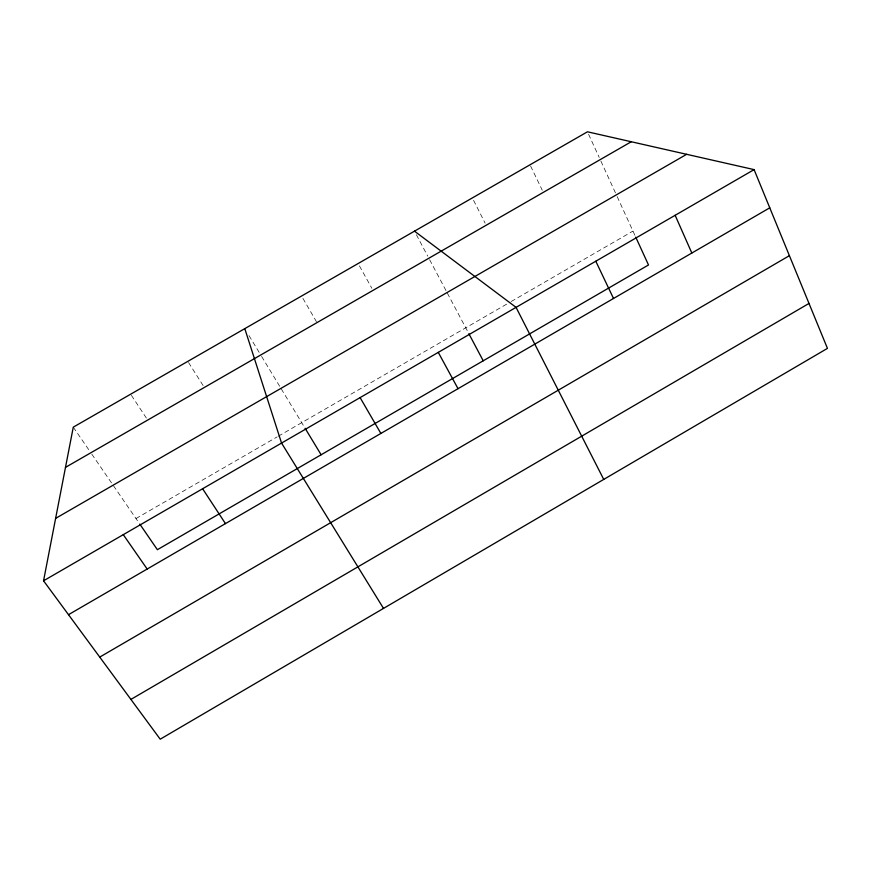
<?xml version="1.0" encoding="UTF-8"?>
<svg xmlns="http://www.w3.org/2000/svg" width="871" height="871" viewBox="0 0 871 871"><rect width="100%" height="100%" fill="white"/><g stroke="black" fill="none" stroke-linecap="round" stroke-linejoin="round"><path stroke-width="0.65" stroke-dasharray="4.36 3.27" d="M135.985 518.539L277.12 436.915M278.285 436.229L510.025 302.204M511.19 301.529L632.967 231.087M73.273 427.16L89.55 450.873M91.782 454.118L111.945 483.503M113.437 485.68L139.044 522.992M131.401 395.336L146.361 418.058M188.55 362.51L203.76 386.582M248.997 335.585L259.504 352.94M261.605 356.413L279.841 386.539M281.246 388.858L305.188 428.412M302.912 298.361L316.456 321.726M359.429 265.895L371.852 288.29M416.382 234.724L427.737 256.139M429.632 259.71L446.039 290.664M447.302 293.048L468.239 332.526M473.574 200.319L485.103 223.128M530.591 166.013L542.263 190.226M588.578 134.243L599.215 157.455M600.903 161.124L615.481 192.927M617.169 196.606L635.188 235.932"/><path stroke-width="1.31" d="M43.55 580.794L73.273 427.16L587.457 131.804L754.09 169.616L827.45 348.378L160.21 739.196L43.55 580.794L754.09 169.616M130.911 699.413L809.007 303.435M99.74 657.093L789.398 255.671M68.504 614.676L769.768 207.821M55.624 518.376L686.642 154.309M65.488 467.368L631.268 141.744M414.487 231.153L516.057 307.365L603.734 479.42M123.279 534.652L147.166 569.035M139.806 524.102L157.379 549.699L648.503 264.969L635.743 237.141M202.616 488.751L225.458 523.613M383.512 608.404L281.551 443.067L244.795 328.639M305.188 428.412L321.127 454.76M360.104 397.612L380.877 433.442M438.276 352.374L458.026 388.684M468.859 333.702L483.22 360.79M595.797 261.224L613.511 298.47M675.145 215.3L691.835 253.036"/></g></svg>
